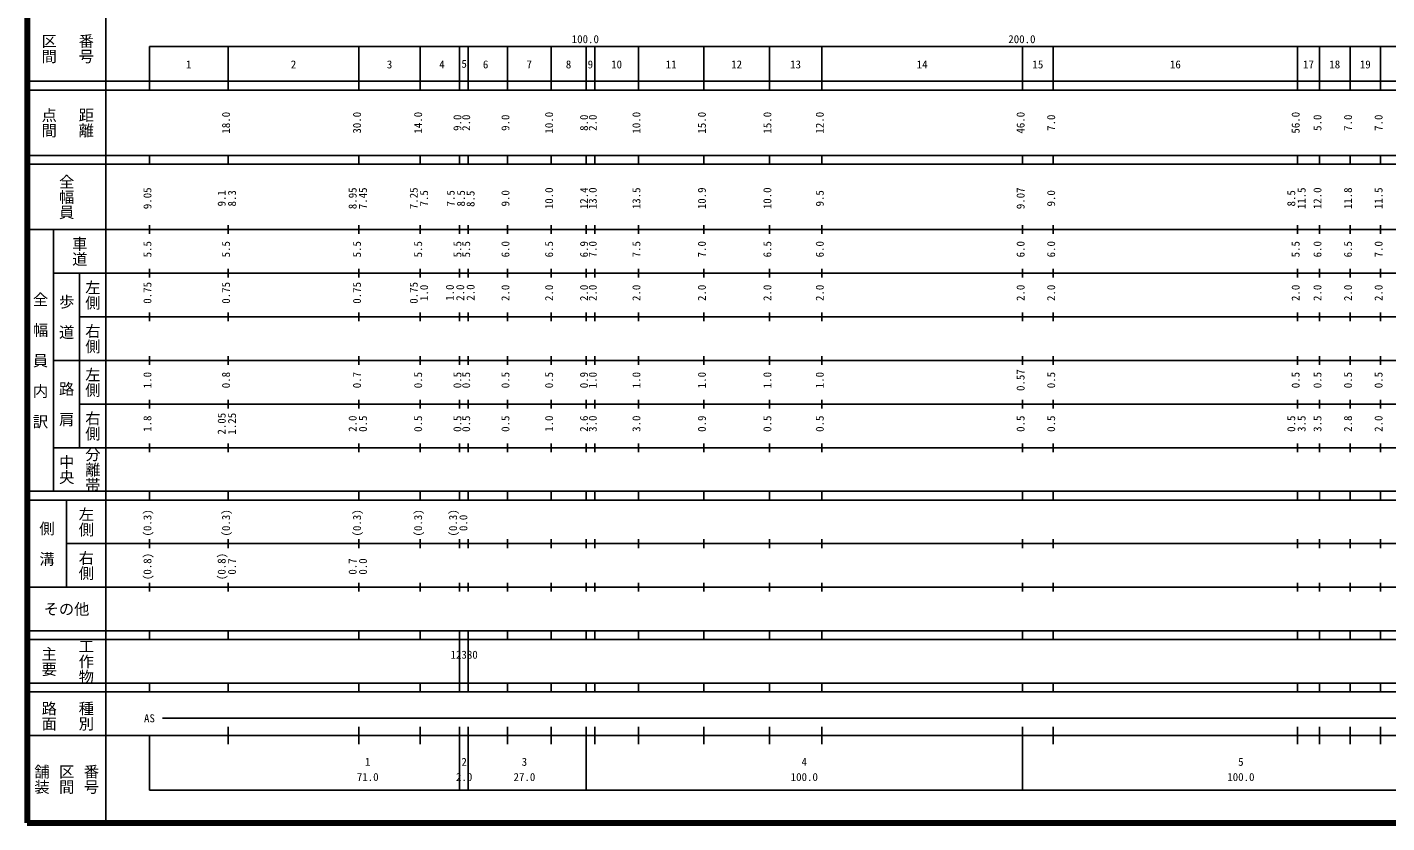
# Model space of a CAD drawing. Units: millimetres, scale not verified. Extents: x 40000 to 680000, y 20000 to 380000.
# Drawn here: x 40000 to 351427, y 20000 to 202409 of the extents above; entities that cross this region are included whole.
import ezdxf
from ezdxf.enums import TextEntityAlignment as Align

# ---------------------------------------------------------------- set-up
doc = ezdxf.new("R2010")
doc.units = ezdxf.units.MM
doc.header["$LTSCALE"] = 1000
doc.layers.add('M-TTL', color=2, linetype='Continuous', lineweight=13)
doc.layers.add('M-TTL-BAND', color=7, linetype='Continuous', lineweight=25)
doc.styles.add('@ＭＳ ゴシック', font='')
doc.styles.add('ＭＳ ゴシック', font='')
doc.styles.get('@ＭＳ ゴシック').set_extended_font_data('@MS Gothic')
doc.styles.get('ＭＳ ゴシック').set_extended_font_data('MS Gothic')

msp = doc.modelspace()

# ---------------------------------------------------------------- linework, layer by layer
at = {"layer": 'M-TTL', "lineweight": 140}
for p, q in [((40000, 380000), (40000, 20000)), ((40000, 20000), (680000, 20000))]:
    msp.add_line(p, q, dxfattribs=at)
at = {"layer": 'M-TTL-BAND'}
for p, q in [((58000, 370000), (58000, 20000)), ((68000, 198000), (68000, 188000)), ((68000, 198000), (579000, 198000)), ((86000, 188000), (86000, 198000)), ((116000, 188000), (116000, 198000)), ((130000, 188000), (130000, 198000)), ((139000, 188000), (139000, 198000)), ((141000, 188000), (141000, 198000)), ((150000, 188000), (150000, 198000)), ((160000, 188000), (160000, 198000)), ((168000, 188000), (168000, 198000)), ((170000, 188000), (170000, 198000)), ((180000, 188000), (180000, 198000)), ((195000, 188000), (195000, 198000)), ((210000, 188000), (210000, 198000)), ((222000, 188000), (222000, 198000)), ((268000, 188000), (268000, 198000)), ((275000, 188000), (275000, 198000)), ((331000, 188000), (331000, 198000)), ((336000, 188000), (336000, 198000)), ((343000, 188000), (343000, 198000)), ((350000, 188000), (350000, 198000)), ((40000, 190000), (579000, 190000)), ((40000, 188000), (579000, 188000)), ((40000, 173000), (579000, 173000)), ((68000, 171000), (68000, 173000)), ((86000, 171000), (86000, 173000)), ((116000, 171000), (116000, 173000)), ((130000, 171000), (130000, 173000)), ((139000, 171000), (139000, 173000)), ((141000, 171000), (141000, 173000)), ((150000, 171000), (150000, 173000)), ((160000, 171000), (160000, 173000)), ((168000, 171000), (168000, 173000)), ((170000, 171000), (170000, 173000)), ((180000, 171000), (180000, 173000)), ((195000, 171000), (195000, 173000)), ((210000, 171000), (210000, 173000)), ((222000, 171000), (222000, 173000)), ((268000, 171000), (268000, 173000)), ((275000, 171000), (275000, 173000)), ((331000, 171000), (331000, 173000)), ((336000, 171000), (336000, 173000)), ((343000, 171000), (343000, 173000)), ((350000, 171000), (350000, 173000)), ((40000, 171000), (579000, 171000)), ((40000, 156000), (579000, 156000)), ((46000, 96000), (46000, 156000)), ((68000, 155000), (68000, 157000)), ((86000, 155000), (86000, 157000)), ((116000, 155000), (116000, 157000)), ((130000, 155000), (130000, 157000)), ((139000, 155000), (139000, 157000)), ((141000, 155000), (141000, 157000)), ((150000, 155000), (150000, 157000)), ((160000, 155000), (160000, 157000)), ((168000, 155000), (168000, 157000)), ((170000, 155000), (170000, 157000)), ((180000, 155000), (180000, 157000)), ((195000, 155000), (195000, 157000)), ((210000, 155000), (210000, 157000)), ((222000, 155000), (222000, 157000)), ((268000, 155000), (268000, 157000)), ((275000, 155000), (275000, 157000)), ((331000, 155000), (331000, 157000)), ((336000, 155000), (336000, 157000)), ((343000, 155000), (343000, 157000)), ((350000, 155000), (350000, 157000)), ((68000, 145000), (68000, 147000)), ((86000, 145000), (86000, 147000)), ((116000, 145000), (116000, 147000)), ((130000, 145000), (130000, 147000)), ((139000, 145000), (139000, 147000)), ((141000, 145000), (141000, 147000)), ((150000, 145000), (150000, 147000)), ((160000, 145000), (160000, 147000)), ((168000, 145000), (168000, 147000)), ((170000, 145000), (170000, 147000)), ((180000, 145000), (180000, 147000)), ((195000, 145000), (195000, 147000)), ((210000, 145000), (210000, 147000)), ((222000, 145000), (222000, 147000)), ((268000, 145000), (268000, 147000)), ((275000, 145000), (275000, 147000)), ((331000, 145000), (331000, 147000)), ((336000, 145000), (336000, 147000)), ((343000, 145000), (343000, 147000)), ((350000, 145000), (350000, 147000)), ((46000, 146000), (579000, 146000)), ((52000, 146000), (52000, 106000)), ((52000, 136000), (579000, 136000)), ((68000, 135000), (68000, 137000)), ((86000, 135000), (86000, 137000)), ((116000, 135000), (116000, 137000)), ((130000, 135000), (130000, 137000)), ((139000, 135000), (139000, 137000)), ((141000, 135000), (141000, 137000)), ((150000, 135000), (150000, 137000)), ((160000, 135000), (160000, 137000)), ((168000, 135000), (168000, 137000)), ((170000, 135000), (170000, 137000)), ((180000, 135000), (180000, 137000)), ((195000, 135000), (195000, 137000)), ((210000, 135000), (210000, 137000)), ((222000, 135000), (222000, 137000)), ((268000, 135000), (268000, 137000)), ((275000, 135000), (275000, 137000)), ((331000, 135000), (331000, 137000)), ((336000, 135000), (336000, 137000)), ((343000, 135000), (343000, 137000)), ((350000, 135000), (350000, 137000)), ((46000, 126000), (579000, 126000)), ((68000, 125000), (68000, 127000)), ((86000, 125000), (86000, 127000)), ((116000, 125000), (116000, 127000)), ((130000, 125000), (130000, 127000)), ((139000, 125000), (139000, 127000)), ((141000, 125000), (141000, 127000)), ((150000, 125000), (150000, 127000)), ((160000, 125000), (160000, 127000)), ((168000, 125000), (168000, 127000)), ((170000, 125000), (170000, 127000)), ((180000, 125000), (180000, 127000)), ((195000, 125000), (195000, 127000)), ((210000, 125000), (210000, 127000)), ((222000, 125000), (222000, 127000)), ((268000, 125000), (268000, 127000)), ((275000, 125000), (275000, 127000)), ((331000, 125000), (331000, 127000)), ((336000, 125000), (336000, 127000)), ((343000, 125000), (343000, 127000)), ((350000, 125000), (350000, 127000)), ((52000, 116000), (579000, 116000)), ((68000, 115000), (68000, 117000)), ((86000, 115000), (86000, 117000)), ((116000, 115000), (116000, 117000)), ((130000, 115000), (130000, 117000)), ((139000, 115000), (139000, 117000)), ((141000, 115000), (141000, 117000)), ((150000, 115000), (150000, 117000)), ((160000, 115000), (160000, 117000)), ((168000, 115000), (168000, 117000)), ((170000, 115000), (170000, 117000)), ((180000, 115000), (180000, 117000)), ((195000, 115000), (195000, 117000)), ((210000, 115000), (210000, 117000)), ((222000, 115000), (222000, 117000)), ((268000, 115000), (268000, 117000)), ((275000, 115000), (275000, 117000)), ((331000, 115000), (331000, 117000)), ((336000, 115000), (336000, 117000)), ((343000, 115000), (343000, 117000)), ((350000, 115000), (350000, 117000)), ((46000, 106000), (579000, 106000)), ((68000, 105000), (68000, 107000)), ((86000, 105000), (86000, 107000)), ((116000, 105000), (116000, 107000)), ((130000, 105000), (130000, 107000)), ((139000, 105000), (139000, 107000)), ((141000, 105000), (141000, 107000)), ((150000, 105000), (150000, 107000)), ((160000, 105000), (160000, 107000)), ((168000, 105000), (168000, 107000)), ((170000, 105000), (170000, 107000)), ((180000, 105000), (180000, 107000)), ((195000, 105000), (195000, 107000)), ((210000, 105000), (210000, 107000)), ((222000, 105000), (222000, 107000)), ((268000, 105000), (268000, 107000)), ((275000, 105000), (275000, 107000)), ((331000, 105000), (331000, 107000)), ((336000, 105000), (336000, 107000)), ((343000, 105000), (343000, 107000)), ((350000, 105000), (350000, 107000)), ((40000, 96000), (579000, 96000)), ((40000, 94000), (579000, 94000)), ((49000, 94000), (49000, 74000)), ((68000, 94000), (68000, 96000)), ((86000, 94000), (86000, 96000)), ((116000, 94000), (116000, 96000)), ((130000, 94000), (130000, 96000)), ((139000, 94000), (139000, 96000)), ((141000, 94000), (141000, 96000)), ((150000, 94000), (150000, 96000)), ((160000, 94000), (160000, 96000)), ((168000, 94000), (168000, 96000)), ((170000, 94000), (170000, 96000)), ((180000, 94000), (180000, 96000)), ((195000, 94000), (195000, 96000)), ((210000, 94000), (210000, 96000)), ((222000, 94000), (222000, 96000)), ((268000, 94000), (268000, 96000)), ((275000, 94000), (275000, 96000)), ((331000, 94000), (331000, 96000)), ((336000, 94000), (336000, 96000)), ((343000, 94000), (343000, 96000)), ((350000, 94000), (350000, 96000)), ((68000, 83000), (68000, 85000)), ((86000, 83000), (86000, 85000)), ((116000, 83000), (116000, 85000)), ((130000, 83000), (130000, 85000)), ((139000, 83000), (139000, 85000)), ((141000, 83000), (141000, 85000)), ((150000, 83000), (150000, 85000)), ((160000, 83000), (160000, 85000)), ((168000, 83000), (168000, 85000)), ((170000, 83000), (170000, 85000)), ((180000, 83000), (180000, 85000)), ((195000, 83000), (195000, 85000)), ((210000, 83000), (210000, 85000)), ((222000, 83000), (222000, 85000)), ((268000, 83000), (268000, 85000)), ((275000, 83000), (275000, 85000)), ((331000, 83000), (331000, 85000)), ((336000, 83000), (336000, 85000)), ((343000, 83000), (343000, 85000)), ((350000, 83000), (350000, 85000)), ((49000, 84000), (579000, 84000)), ((68000, 73000), (68000, 75000)), ((86000, 73000), (86000, 75000)), ((116000, 73000), (116000, 75000)), ((130000, 73000), (130000, 75000)), ((139000, 73000), (139000, 75000)), ((141000, 73000), (141000, 75000)), ((150000, 73000), (150000, 75000)), ((160000, 73000), (160000, 75000)), ((168000, 73000), (168000, 75000)), ((170000, 73000), (170000, 75000)), ((180000, 73000), (180000, 75000)), ((195000, 73000), (195000, 75000)), ((210000, 73000), (210000, 75000)), ((222000, 73000), (222000, 75000)), ((268000, 73000), (268000, 75000)), ((275000, 73000), (275000, 75000)), ((331000, 73000), (331000, 75000)), ((336000, 73000), (336000, 75000)), ((343000, 73000), (343000, 75000)), ((350000, 73000), (350000, 75000)), ((40000, 74000), (579000, 74000)), ((40000, 64000), (579000, 64000)), ((68000, 62000), (68000, 64000)), ((86000, 62000), (86000, 64000)), ((116000, 62000), (116000, 64000)), ((130000, 62000), (130000, 64000)), ((139000, 52000), (139000, 64000)), ((141000, 52000), (141000, 64000)), ((150000, 62000), (150000, 64000)), ((160000, 62000), (160000, 64000)), ((168000, 62000), (168000, 64000)), ((170000, 62000), (170000, 64000)), ((180000, 62000), (180000, 64000)), ((195000, 62000), (195000, 64000)), ((210000, 62000), (210000, 64000)), ((222000, 62000), (222000, 64000)), ((268000, 62000), (268000, 64000)), ((275000, 62000), (275000, 64000)), ((331000, 62000), (331000, 64000)), ((336000, 62000), (336000, 64000)), ((343000, 62000), (343000, 64000)), ((350000, 62000), (350000, 64000)), ((40000, 62000), (579000, 62000)), ((40000, 52000), (579000, 52000)), ((40000, 50000), (579000, 50000)), ((68000, 50000), (68000, 52000)), ((86000, 50000), (86000, 52000)), ((116000, 50000), (116000, 52000)), ((130000, 50000), (130000, 52000)), ((139000, 50000), (139000, 52000)), ((141000, 50000), (141000, 52000)), ((150000, 50000), (150000, 52000)), ((160000, 50000), (160000, 52000)), ((168000, 50000), (168000, 52000)), ((170000, 50000), (170000, 52000)), ((180000, 50000), (180000, 52000)), ((195000, 50000), (195000, 52000)), ((210000, 50000), (210000, 52000)), ((222000, 50000), (222000, 52000)), ((268000, 50000), (268000, 52000)), ((275000, 50000), (275000, 52000)), ((331000, 50000), (331000, 52000)), ((336000, 50000), (336000, 52000)), ((343000, 50000), (343000, 52000)), ((350000, 50000), (350000, 52000)), ((71000, 44000), (559000, 44000)), ((86000, 38000), (86000, 42000)), ((116000, 38000), (116000, 42000)), ((130000, 38000), (130000, 42000)), ((139000, 27500), (139000, 42000)), ((141000, 27500), (141000, 42000)), ((150000, 38000), (150000, 42000)), ((160000, 38000), (160000, 42000)), ((168000, 27500), (168000, 42000)), ((170000, 38000), (170000, 42000)), ((180000, 38000), (180000, 42000)), ((195000, 38000), (195000, 42000)), ((210000, 38000), (210000, 42000)), ((222000, 38000), (222000, 42000)), ((268000, 27500), (268000, 42000)), ((275000, 38000), (275000, 42000)), ((331000, 38000), (331000, 42000)), ((336000, 38000), (336000, 42000)), ((343000, 38000), (343000, 42000)), ((350000, 38000), (350000, 42000)), ((40000, 40000), (579000, 40000)), ((68000, 40000), (68000, 27500)), ((68000, 27500), (579000, 27500))]:
    msp.add_line(p, q, dxfattribs=at)

# ---------------------------------------------------------------- texts
at = {"layer": 'M-TTL-BAND', "style": '@ＭＳ ゴシック'}
for s, p in [('区間', (45000, 197500)), ('番号', (53500, 197500)), ('点間', (45000, 180500)), ('距離', (53500, 180500)), ('全幅員', (49000, 163500)), ('車道', (52000, 151000)), ('左側', (55000, 141000)), ('全\u3000幅\u3000員\u3000内\u3000訳', (43000, 126000)), ('歩\u3000道', (49000, 136000)), ('右側', (55000, 131000)), ('左側', (55000, 121000)), ('路\u3000肩', (49000, 116000)), ('右側', (55000, 111000)), ('分離帯', (55000, 101000)), ('中央', (49000, 101000)), ('左側', (53500, 89000)), ('側\u3000溝', (44500, 84000)), ('右側', (53500, 79000)), ('主要', (45000, 57000)), ('工作物', (53500, 57000)), ('路面', (45000, 44500)), ('種別', (53500, 44500)), ('舗装', (43333, 30000)), ('区間', (49000, 30000)), ('番号', (54667, 30000))]:
    msp.add_text(s, height=2566, rotation=270, dxfattribs=at).set_placement(p, align=Align.MIDDLE_CENTER)
at = {"layer": 'M-TTL-BAND', "style": 'ＭＳ ゴシック'}
for s, p in [('100.0', (167844, 198195)), ('200.0', (267844, 198195)), ('1', (77000, 192405)), ('2', (101000, 192405)), ('3', (123000, 192405)), ('4', (135000, 192405)), ('5', (140086, 192550)), ('6', (145000, 192405)), ('7', (155000, 192405)), ('8', (164000, 192405)), ('9', (169000, 192405)), ('10', (175000, 192405)), ('11', (187500, 192405)), ('12', (202500, 192405)), ('13', (216000, 192405)), ('14', (245000, 192405)), ('15', (271500, 192405)), ('16', (303000, 192405)), ('17', (333500, 192405)), ('18', (339500, 192405)), ('19', (346500, 192405)), ('12380', (140088, 57080)), ('AS', (68000, 42500)), ('1', (118000, 32523)), ('2', (140088, 32523)), ('3', (153894, 32523)), ('4', (218000, 32523)), ('5', (318000, 32523)), ('71.0', (118000, 29033)), ('2.0', (140088, 29033)), ('27.0', (153894, 29033)), ('100.0', (218000, 29033)), ('100.0', (318000, 29033))]:
    msp.add_text(s, height=1833, dxfattribs=at).set_placement(p, align=Align.BOTTOM_CENTER)
for s, p in [('18.0', (87000, 180500)), ('30.0', (117000, 180500)), ('14.0', (131000, 180500)), ('9.0', (140000, 180500)), ('2.0', (142000, 180500)), ('9.0', (151000, 180500)), ('10.0', (161000, 180500)), ('8.0', (169000, 180500)), ('2.0', (171000, 180500)), ('10.0', (181000, 180500)), ('15.0', (196000, 180500)), ('15.0', (211000, 180500)), ('12.0', (223000, 180500)), ('46.0', (269000, 180500)), ('7.0', (276000, 180500)), ('56.0', (332000, 180500)), ('5.0', (337000, 180500)), ('7.0', (344000, 180500)), ('7.0', (351000, 180500)), ('9.05', (69000, 163174)), ('8.95', (116000, 163174)), ('7.45', (118370, 163174)), ('7.25', (130000, 163174)), ('10.0', (161000, 163174)), ('12.4', (169000, 163174)), ('13.0', (171000, 163174)), ('13.5', (181000, 163174)), ('10.9', (196000, 163174)), ('10.0', (211000, 163174)), ('9.07', (269000, 163174)), ('11.5', (333370, 163174)), ('12.0', (337000, 163174)), ('11.8', (344000, 163174)), ('11.5', (351000, 163174)), ('9.1', (86000, 163174)), ('8.3', (88370, 163174)), ('7.5', (132370, 163174)), ('7.5', (138455, 163174)), ('8.5', (140825, 163174)), ('8.5', (143017, 163065)), ('9.0', (151000, 163174)), ('9.5', (223000, 163174)), ('9.0', (276000, 163174)), ('8.5', (331000, 163174)), ('5.5', (69000, 151500)), ('5.5', (87000, 151500)), ('5.5', (117000, 151500)), ('5.5', (131000, 151500)), ('5.5', (140000, 151500)), ('5.5', (142000, 151500)), ('6.0', (151000, 151500)), ('6.5', (161000, 151500)), ('6.9', (169000, 151500)), ('7.0', (171000, 151500)), ('7.5', (181000, 151500)), ('7.0', (196000, 151500)), ('6.5', (211000, 151500)), ('6.0', (223000, 151500)), ('6.0', (269000, 151500)), ('6.0', (276000, 151500)), ('5.5', (332000, 151500)), ('6.0', (337000, 151500)), ('6.5', (344000, 151500)), ('7.0', (351000, 151500)), ('0.75', (69000, 141500)), ('0.75', (87000, 141500)), ('0.75', (117000, 141500)), ('0.75', (130000, 141500)), ('1.0', (138273, 141536)), ('2.0', (140643, 141536)), ('2.0', (143017, 141573)), ('1.0', (132370, 141500)), ('2.0', (151000, 141500)), ('2.0', (161000, 141500)), ('2.0', (169000, 141500)), ('2.0', (171000, 141500)), ('2.0', (181000, 141500)), ('2.0', (196000, 141500)), ('2.0', (211000, 141500)), ('2.0', (223000, 141500)), ('2.0', (269000, 141500)), ('2.0', (276000, 141500)), ('2.0', (332000, 141500)), ('2.0', (337000, 141500)), ('2.0', (344000, 141500)), ('2.0', (351000, 141500)), ('1.0', (69000, 121500)), ('0.8', (87000, 121500)), ('0.7', (117000, 121500)), ('0.5', (131000, 121500)), ('0.5', (140000, 121500)), ('0.5', (142000, 121500)), ('0.5', (151000, 121500)), ('0.5', (161000, 121500)), ('0.9', (169000, 121500)), ('1.0', (171000, 121500)), ('1.0', (181000, 121500)), ('1.0', (196000, 121500)), ('1.0', (211000, 121500)), ('1.0', (223000, 121500)), ('0.57', (269000, 121500)), ('0.5', (276000, 121500)), ('0.5', (332000, 121500)), ('0.5', (337000, 121500)), ('0.5', (344000, 121500)), ('0.5', (351000, 121500)), ('1.8', (69000, 111500)), ('2.05', (86000, 111500)), ('1.25', (88370, 111500)), ('2.0', (116000, 111500)), ('0.5', (118370, 111500)), ('0.5', (131000, 111500)), ('0.5', (140000, 111500)), ('0.5', (142000, 111500)), ('0.5', (151000, 111500)), ('1.0', (161000, 111500)), ('2.6', (169000, 111500)), ('3.0', (171000, 111500)), ('3.0', (181000, 111500)), ('0.9', (196000, 111500)), ('0.5', (211000, 111500)), ('0.5', (223000, 111500)), ('0.5', (269000, 111500)), ('0.5', (276000, 111500)), ('0.5', (331000, 111500)), ('3.5', (333370, 111500)), ('3.5', (337000, 111500)), ('2.8', (344000, 111500)), ('2.0', (351000, 111500)), ('(0.3)', (69000, 88764)), ('(0.3)', (87000, 88764)), ('(0.3)', (117000, 88764)), ('(0.3)', (131000, 88764)), ('(0.3)', (139000, 88764)), ('0.0', (141370, 88764)), ('(0.8)', (69000, 78764)), ('(0.8)', (86000, 78764)), ('0.7', (88370, 78764)), ('0.7', (116000, 78764)), ('0.0', (118370, 78764))]:
    msp.add_text(s, height=1833, rotation=90, dxfattribs=at).set_placement(p, align=Align.BOTTOM_CENTER)
msp.add_text('その他', height=2566, dxfattribs=at).set_placement((49000, 69000), align=Align.MIDDLE_CENTER)

doc.saveas('drawing.dxf')
